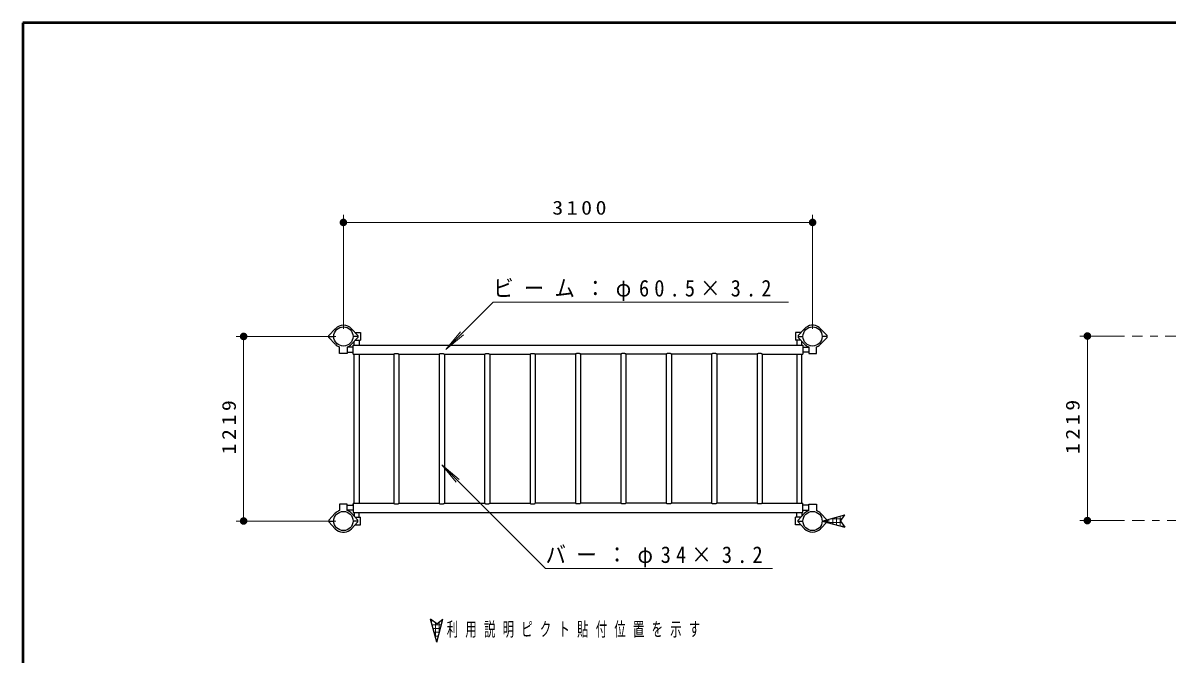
# Model space of a CAD drawing. Units: millimetres on the paper, with parts at other scales. Extents: x -365 to 0, y -54 to 257.
# Drawn here: x -365 to -213.8, y 173.6 to 257 of the extents above; entities that cross this region are included whole.
import ezdxf

# ---------------------------------------------------------------- set-up
doc = ezdxf.new("R2010")
doc.units = ezdxf.units.MM
doc.linetypes.add('USER2', pattern=[6, 3, -1, 1, -1])
doc.layers.add('LY_1', color=7, linetype='Continuous', lineweight=13)
doc.styles.add('ＭＳ ゴシック', font='')
doc.styles.get('ＭＳ ゴシック').set_extended_font_data('MS Gothic')

# ---------------------------------------------------------------- blocks, each defined once
blk = doc.blocks.new('filled_dot')
at = {"color": 0, "linetype": 'Continuous', "lineweight": -2, "const_width": 1.25}
blk.add_lwpolyline([(-0.625, 0, 1), (0.625, 0, 1)], format="xyb", close=True, dxfattribs=at)

msp = doc.modelspace()

# ---------------------------------------------------------------- linework, layer by layer
at = {"layer": 'LY_1', "lineweight": 50}
for p, q in [((-365, 257), (-365, 0)), ((0, 257), (-365, 257))]:
    msp.add_line(p, q, dxfattribs=at)
at = {"layer": 'LY_1'}
for p, q in [((-322.647, 216.582), (-322.647, 231.639)), ((-260.655, 216.582), (-260.655, 231.639)), ((-322.647, 230.639), (-260.655, 230.639)), ((-302.857, 220.109), (-309.092, 213.874)), ((-302.857, 220.109), (-263.857, 220.109)), ((-323.647, 215.582), (-336.831, 215.582)), ((-335.831, 191.198), (-335.831, 215.582)), ((-309.092, 213.874), (-307.164, 216.172)), ((-309.092, 213.874), (-306.794, 215.802)), ((-219.442, 215.638), (-225.344, 215.638)), ((-224.344, 191.254), (-224.344, 215.638)), ((-309.658, 198.632), (-307.73, 196.334)), ((-309.658, 198.632), (-307.36, 196.703)), ((-295.938, 184.912), (-309.658, 198.632)), ((-323.647, 191.198), (-336.831, 191.198)), ((-259, 191.095), (-259, 191.301)), ((-258.646, 191), (-256.838, 191)), ((-258.5, 190.961), (-258.5, 191.435)), ((-258.259, 191.5), (-256.76, 191.5)), ((-258, 190.827), (-258, 191.569)), ((-257.5, 190.693), (-257.5, 191.703)), ((-257, 190.559), (-257, 191.837)), ((-256.5, 191.849), (-256.5, 191.971)), ((-256.5, 190.425), (-256.5, 190.548)), ((-256.393, 192), (-256.387, 192)), ((-219.442, 191.254), (-225.344, 191.254)), ((-256.78, 190.5), (-256.464, 190.5)), ((-295.938, 184.912), (-265.938, 184.912)), ((-311.065, 178), (-310.835, 178)), ((-311, 177.757), (-311, 178.123)), ((-310.931, 177.5), (-309.707, 177.5)), ((-310.797, 177), (-309.841, 177)), ((-310.5, 175.891), (-310.5, 177.75)), ((-310, 176.406), (-310, 177.853)), ((-309.803, 178), (-309.573, 178)), ((-310.663, 176.5), (-309.975, 176.5)), ((-310.529, 176), (-310.109, 176)), ((-310.395, 175.5), (-310.243, 175.5))]:
    msp.add_line(p, q, dxfattribs=at)
at = {"layer": 'LY_1', "lineweight": 25}
for p, q in [((-324.568, 215.709), (-323.715, 216.602)), ((-321.58, 216.602), (-320.727, 215.709)), ((-324.568, 215.455), (-324.568, 215.709)), ((-324.568, 215.582), (-323.917, 215.582)), ((-323.716, 214.563), (-324.568, 215.455)), ((-320.727, 215.455), (-321.579, 214.563)), ((-320.727, 215.582), (-321.377, 215.582)), ((-321.233, 214.436), (-321.233, 214.925)), ((-321.091, 216.09), (-320.404, 216.09)), ((-321.091, 215.074), (-320.404, 215.074)), ((-320.727, 215.709), (-320.727, 215.455)), ((-320.563, 215.074), (-320.563, 214.436)), ((-320.404, 216.09), (-320.404, 215.074)), ((-262.212, 216.09), (-262.899, 216.09)), ((-262.899, 216.09), (-262.899, 215.074)), ((-262.212, 215.074), (-262.899, 215.074)), ((-262.74, 215.074), (-262.74, 214.436)), ((-262.576, 215.582), (-261.925, 215.582)), ((-262.07, 214.436), (-262.07, 214.925)), ((-258.735, 215.582), (-259.385, 215.582)), ((-323.155, 213.339), (-323.155, 214.196)), ((-322.139, 213.339), (-323.155, 213.339)), ((-322.139, 214.196), (-322.139, 213.339)), ((-321.355, 213.229), (-315.991, 213.229)), ((-321.233, 193.551), (-321.233, 213.229)), ((-320.563, 213.229), (-320.563, 193.551)), ((-315.991, 213.229), (-315.991, 193.551)), ((-315.311, 213.229), (-309.991, 213.229)), ((-315.311, 213.229), (-315.311, 193.551)), ((-309.991, 213.229), (-309.991, 193.551)), ((-309.311, 213.229), (-303.991, 213.229)), ((-309.311, 213.229), (-309.311, 193.551)), ((-303.991, 213.229), (-303.991, 193.551)), ((-303.311, 213.229), (-297.991, 213.229)), ((-303.311, 213.229), (-303.311, 193.551)), ((-297.991, 213.229), (-297.991, 193.551)), ((-291.991, 213.229), (-297.311, 213.229)), ((-297.311, 213.229), (-297.311, 193.551)), ((-291.991, 213.229), (-291.991, 193.551)), ((-285.991, 213.229), (-291.311, 213.229)), ((-291.311, 213.229), (-291.311, 193.551)), ((-285.991, 213.229), (-285.991, 193.551)), ((-279.991, 213.229), (-285.311, 213.229)), ((-285.311, 213.229), (-285.311, 193.551)), ((-279.991, 213.229), (-279.991, 193.551)), ((-273.991, 213.229), (-279.311, 213.229)), ((-279.311, 213.229), (-279.311, 193.551)), ((-273.991, 213.229), (-273.991, 193.551)), ((-267.991, 213.229), (-273.311, 213.229)), ((-273.311, 213.229), (-273.311, 193.551)), ((-267.991, 213.229), (-267.991, 193.551)), ((-267.311, 213.229), (-261.948, 213.229)), ((-267.311, 213.229), (-267.311, 193.551)), ((-262.74, 213.229), (-262.74, 193.551)), ((-262.07, 193.551), (-262.07, 213.229)), ((-321.355, 193.551), (-315.991, 193.551)), ((-315.311, 193.551), (-309.991, 193.551)), ((-309.311, 193.551), (-303.991, 193.551)), ((-303.311, 193.551), (-297.991, 193.551)), ((-291.991, 193.551), (-297.311, 193.551)), ((-285.991, 193.551), (-291.311, 193.551)), ((-279.991, 193.551), (-285.311, 193.551)), ((-273.991, 193.551), (-279.311, 193.551)), ((-267.991, 193.551), (-273.311, 193.551)), ((-267.311, 193.551), (-261.948, 193.551)), ((-321.233, 192.344), (-321.233, 191.855)), ((-320.563, 191.706), (-320.563, 192.344)), ((-262.74, 191.706), (-262.74, 192.344)), ((-262.576, 191.325), (-261.724, 192.217)), ((-262.07, 192.344), (-262.07, 191.855)), ((-261.163, 193.442), (-260.147, 193.442)), ((-261.163, 192.584), (-261.163, 193.442)), ((-260.147, 193.442), (-260.147, 192.584)), ((-259.587, 192.217), (-258.735, 191.325)), ((-324.568, 191.198), (-323.917, 191.198)), ((-320.727, 191.198), (-321.377, 191.198)), ((-321.091, 191.706), (-320.404, 191.706)), ((-321.091, 190.69), (-320.404, 190.69)), ((-320.404, 190.69), (-320.404, 191.706)), ((-262.899, 190.69), (-262.899, 191.706)), ((-262.212, 191.706), (-262.899, 191.706)), ((-262.212, 190.69), (-262.899, 190.69)), ((-262.576, 191.071), (-262.576, 191.325)), ((-262.576, 191.198), (-261.925, 191.198)), ((-261.723, 190.179), (-262.576, 191.071)), ((-258.735, 191.071), (-259.588, 190.179)), ((-259.385, 191.198), (-256.385, 192.002)), ((-258.735, 191.198), (-259.385, 191.198)), ((-259.385, 191.198), (-256.385, 190.394)), ((-258.735, 191.325), (-258.735, 191.071)), ((-256.985, 191.198), (-256.385, 192.002)), ((-256.985, 191.198), (-256.385, 190.394)), ((-310.319, 177.615), (-311.123, 178.215)), ((-310.319, 175.215), (-311.123, 178.215)), ((-310.319, 177.615), (-309.515, 178.215)), ((-310.319, 175.215), (-309.515, 178.215))]:
    msp.add_line(p, q, dxfattribs=at)
at = {"layer": 'LY_1', "linetype": 'USER2'}
for p, q in [((-139.048, 215.638), (-218.442, 215.638)), ((-162.801, 191.254), (-218.442, 191.254))]:
    msp.add_line(p, q, dxfattribs=at)
at = {"layer": 'LY_1', "lineweight": 25}
for points in [[(-261.723, 216.602), (-262.576, 215.709), (-262.576, 215.455), (-261.724, 214.563), (-261.626, 214.47), (-261.52, 214.385), (-261.407, 214.311), (-261.288, 214.248), (-261.163, 214.196), (-261.163, 213.339), (-260.147, 213.339), (-260.147, 214.196), (-260.023, 214.248), (-259.904, 214.311), (-259.791, 214.385), (-259.685, 214.47), (-259.587, 214.563), (-258.735, 215.455), (-258.735, 215.709), (-259.588, 216.602), (-259.787, 216.776), (-260.014, 216.912), (-260.262, 217.005), (-260.523, 217.053), (-260.788, 217.053), (-261.049, 217.005), (-261.297, 216.912), (-261.524, 216.776)], [(-321.58, 190.179), (-320.727, 191.071), (-320.727, 191.325), (-321.579, 192.217), (-321.677, 192.311), (-321.783, 192.395), (-321.896, 192.469), (-322.015, 192.532), (-322.139, 192.584), (-322.139, 193.442), (-323.155, 193.442), (-323.155, 192.584), (-323.28, 192.532), (-323.399, 192.469), (-323.512, 192.395), (-323.618, 192.311), (-323.716, 192.217), (-324.568, 191.325), (-324.568, 191.071), (-323.715, 190.179), (-323.516, 190.004), (-323.289, 189.868), (-323.041, 189.775), (-322.78, 189.728), (-322.515, 189.728), (-322.254, 189.775), (-322.006, 189.868), (-321.779, 190.004)]]:
    msp.add_lwpolyline(points, close=True, dxfattribs=at)
for points in [[(-321.355, 214.168), (-322.139, 214.168), (-322.139, 213.497), (-321.355, 213.497)], [(-321.355, 213.229), (-321.355, 214.436), (-261.948, 214.436), (-261.948, 213.229)], [(-315.991, 213.229), (-315.989, 213.242), (-315.98, 213.254), (-315.966, 213.266), (-315.946, 213.278), (-315.921, 213.288), (-315.892, 213.298), (-315.858, 213.306), (-315.821, 213.314), (-315.782, 213.319), (-315.739, 213.323), (-315.696, 213.326), (-315.651, 213.327), (-315.607, 213.326), (-315.563, 213.323), (-315.521, 213.319), (-315.481, 213.314), (-315.445, 213.306), (-315.411, 213.298), (-315.382, 213.288), (-315.357, 213.278), (-315.337, 213.266), (-315.323, 213.254), (-315.314, 213.242), (-315.311, 213.229)], [(-309.991, 213.229), (-309.989, 213.242), (-309.98, 213.254), (-309.966, 213.266), (-309.946, 213.278), (-309.921, 213.288), (-309.892, 213.298), (-309.858, 213.306), (-309.821, 213.314), (-309.782, 213.319), (-309.739, 213.323), (-309.696, 213.326), (-309.651, 213.327), (-309.607, 213.326), (-309.563, 213.323), (-309.521, 213.319), (-309.481, 213.314), (-309.445, 213.306), (-309.411, 213.298), (-309.382, 213.288), (-309.357, 213.278), (-309.337, 213.266), (-309.323, 213.254), (-309.314, 213.242), (-309.311, 213.229)], [(-303.991, 213.229), (-303.989, 213.242), (-303.98, 213.254), (-303.966, 213.266), (-303.946, 213.278), (-303.921, 213.288), (-303.892, 213.298), (-303.858, 213.306), (-303.821, 213.314), (-303.782, 213.319), (-303.739, 213.323), (-303.696, 213.326), (-303.651, 213.327), (-303.607, 213.326), (-303.563, 213.323), (-303.521, 213.319), (-303.481, 213.314), (-303.445, 213.306), (-303.411, 213.298), (-303.382, 213.288), (-303.357, 213.278), (-303.337, 213.266), (-303.323, 213.254), (-303.314, 213.242), (-303.311, 213.229)], [(-297.991, 213.229), (-297.989, 213.242), (-297.98, 213.254), (-297.966, 213.266), (-297.946, 213.278), (-297.921, 213.288), (-297.892, 213.298), (-297.858, 213.306), (-297.821, 213.314), (-297.782, 213.319), (-297.739, 213.323), (-297.696, 213.326), (-297.651, 213.327), (-297.607, 213.326), (-297.563, 213.323), (-297.521, 213.319), (-297.481, 213.314), (-297.445, 213.306), (-297.411, 213.298), (-297.382, 213.288), (-297.357, 213.278), (-297.337, 213.266), (-297.323, 213.254), (-297.314, 213.242), (-297.311, 213.229)], [(-291.311, 213.229), (-291.314, 213.242), (-291.323, 213.254), (-291.337, 213.266), (-291.357, 213.278), (-291.382, 213.288), (-291.411, 213.298), (-291.445, 213.306), (-291.481, 213.314), (-291.521, 213.319), (-291.563, 213.323), (-291.607, 213.326), (-291.651, 213.327), (-291.696, 213.326), (-291.739, 213.323), (-291.782, 213.319), (-291.821, 213.314), (-291.858, 213.306), (-291.892, 213.298), (-291.921, 213.288), (-291.946, 213.278), (-291.966, 213.266), (-291.98, 213.254), (-291.989, 213.242), (-291.991, 213.229)], [(-285.311, 213.229), (-285.314, 213.242), (-285.323, 213.254), (-285.337, 213.266), (-285.357, 213.278), (-285.382, 213.288), (-285.411, 213.298), (-285.445, 213.306), (-285.481, 213.314), (-285.521, 213.319), (-285.563, 213.323), (-285.607, 213.326), (-285.651, 213.327), (-285.696, 213.326), (-285.739, 213.323), (-285.782, 213.319), (-285.821, 213.314), (-285.858, 213.306), (-285.892, 213.298), (-285.921, 213.288), (-285.946, 213.278), (-285.966, 213.266), (-285.98, 213.254), (-285.989, 213.242), (-285.991, 213.229)], [(-279.311, 213.229), (-279.314, 213.242), (-279.323, 213.254), (-279.337, 213.266), (-279.357, 213.278), (-279.382, 213.288), (-279.411, 213.298), (-279.445, 213.306), (-279.481, 213.314), (-279.521, 213.319), (-279.563, 213.323), (-279.607, 213.326), (-279.651, 213.327), (-279.696, 213.326), (-279.739, 213.323), (-279.782, 213.319), (-279.821, 213.314), (-279.858, 213.306), (-279.892, 213.298), (-279.921, 213.288), (-279.946, 213.278), (-279.966, 213.266), (-279.98, 213.254), (-279.989, 213.242), (-279.991, 213.229)], [(-273.311, 213.229), (-273.314, 213.242), (-273.323, 213.254), (-273.337, 213.266), (-273.357, 213.278), (-273.382, 213.288), (-273.411, 213.298), (-273.445, 213.306), (-273.481, 213.314), (-273.521, 213.319), (-273.563, 213.323), (-273.607, 213.326), (-273.651, 213.327), (-273.696, 213.326), (-273.739, 213.323), (-273.782, 213.319), (-273.821, 213.314), (-273.858, 213.306), (-273.892, 213.298), (-273.921, 213.288), (-273.946, 213.278), (-273.966, 213.266), (-273.98, 213.254), (-273.989, 213.242), (-273.991, 213.229)], [(-267.311, 213.229), (-267.314, 213.242), (-267.323, 213.254), (-267.337, 213.266), (-267.357, 213.278), (-267.382, 213.288), (-267.411, 213.298), (-267.445, 213.306), (-267.481, 213.314), (-267.521, 213.319), (-267.563, 213.323), (-267.607, 213.326), (-267.651, 213.327), (-267.696, 213.326), (-267.739, 213.323), (-267.782, 213.319), (-267.821, 213.314), (-267.858, 213.306), (-267.892, 213.298), (-267.921, 213.288), (-267.946, 213.278), (-267.966, 213.266), (-267.98, 213.254), (-267.989, 213.242), (-267.991, 213.229)], [(-261.948, 214.168), (-261.163, 214.168), (-261.163, 213.497), (-261.948, 213.497)], [(-321.355, 193.551), (-321.355, 192.344), (-261.948, 192.344), (-261.948, 193.551)], [(-315.991, 193.551), (-315.989, 193.538), (-315.98, 193.526), (-315.966, 193.514), (-315.946, 193.502), (-315.921, 193.492), (-315.892, 193.482), (-315.858, 193.474), (-315.821, 193.467), (-315.782, 193.461), (-315.739, 193.457), (-315.696, 193.454), (-315.651, 193.454), (-315.607, 193.454), (-315.563, 193.457), (-315.521, 193.461), (-315.481, 193.467), (-315.445, 193.474), (-315.411, 193.482), (-315.382, 193.492), (-315.357, 193.502), (-315.337, 193.514), (-315.323, 193.526), (-315.314, 193.538), (-315.311, 193.551)], [(-309.991, 193.551), (-309.989, 193.538), (-309.98, 193.526), (-309.966, 193.514), (-309.946, 193.502), (-309.921, 193.492), (-309.892, 193.482), (-309.858, 193.474), (-309.821, 193.467), (-309.782, 193.461), (-309.739, 193.457), (-309.696, 193.454), (-309.651, 193.454), (-309.607, 193.454), (-309.563, 193.457), (-309.521, 193.461), (-309.481, 193.467), (-309.445, 193.474), (-309.411, 193.482), (-309.382, 193.492), (-309.357, 193.502), (-309.337, 193.514), (-309.323, 193.526), (-309.314, 193.538), (-309.311, 193.551)], [(-303.991, 193.551), (-303.989, 193.538), (-303.98, 193.526), (-303.966, 193.514), (-303.946, 193.502), (-303.921, 193.492), (-303.892, 193.482), (-303.858, 193.474), (-303.821, 193.467), (-303.782, 193.461), (-303.739, 193.457), (-303.696, 193.454), (-303.651, 193.454), (-303.607, 193.454), (-303.563, 193.457), (-303.521, 193.461), (-303.481, 193.467), (-303.445, 193.474), (-303.411, 193.482), (-303.382, 193.492), (-303.357, 193.502), (-303.337, 193.514), (-303.323, 193.526), (-303.314, 193.538), (-303.311, 193.551)], [(-297.991, 193.551), (-297.989, 193.538), (-297.98, 193.526), (-297.966, 193.514), (-297.946, 193.502), (-297.921, 193.492), (-297.892, 193.482), (-297.858, 193.474), (-297.821, 193.467), (-297.782, 193.461), (-297.739, 193.457), (-297.696, 193.454), (-297.651, 193.454), (-297.607, 193.454), (-297.563, 193.457), (-297.521, 193.461), (-297.481, 193.467), (-297.445, 193.474), (-297.411, 193.482), (-297.382, 193.492), (-297.357, 193.502), (-297.337, 193.514), (-297.323, 193.526), (-297.314, 193.538), (-297.311, 193.551)], [(-291.311, 193.551), (-291.314, 193.538), (-291.323, 193.526), (-291.337, 193.514), (-291.357, 193.502), (-291.382, 193.492), (-291.411, 193.482), (-291.445, 193.474), (-291.481, 193.467), (-291.521, 193.461), (-291.563, 193.457), (-291.607, 193.454), (-291.651, 193.454), (-291.696, 193.454), (-291.739, 193.457), (-291.782, 193.461), (-291.821, 193.467), (-291.858, 193.474), (-291.892, 193.482), (-291.921, 193.492), (-291.946, 193.502), (-291.966, 193.514), (-291.98, 193.526), (-291.989, 193.538), (-291.991, 193.551)], [(-285.311, 193.551), (-285.314, 193.538), (-285.323, 193.526), (-285.337, 193.514), (-285.357, 193.502), (-285.382, 193.492), (-285.411, 193.482), (-285.445, 193.474), (-285.481, 193.467), (-285.521, 193.461), (-285.563, 193.457), (-285.607, 193.454), (-285.651, 193.454), (-285.696, 193.454), (-285.739, 193.457), (-285.782, 193.461), (-285.821, 193.467), (-285.858, 193.474), (-285.892, 193.482), (-285.921, 193.492), (-285.946, 193.502), (-285.966, 193.514), (-285.98, 193.526), (-285.989, 193.538), (-285.991, 193.551)], [(-279.311, 193.551), (-279.314, 193.538), (-279.323, 193.526), (-279.337, 193.514), (-279.357, 193.502), (-279.382, 193.492), (-279.411, 193.482), (-279.445, 193.474), (-279.481, 193.467), (-279.521, 193.461), (-279.563, 193.457), (-279.607, 193.454), (-279.651, 193.454), (-279.696, 193.454), (-279.739, 193.457), (-279.782, 193.461), (-279.821, 193.467), (-279.858, 193.474), (-279.892, 193.482), (-279.921, 193.492), (-279.946, 193.502), (-279.966, 193.514), (-279.98, 193.526), (-279.989, 193.538), (-279.991, 193.551)], [(-273.311, 193.551), (-273.314, 193.538), (-273.323, 193.526), (-273.337, 193.514), (-273.357, 193.502), (-273.382, 193.492), (-273.411, 193.482), (-273.445, 193.474), (-273.481, 193.467), (-273.521, 193.461), (-273.563, 193.457), (-273.607, 193.454), (-273.651, 193.454), (-273.696, 193.454), (-273.739, 193.457), (-273.782, 193.461), (-273.821, 193.467), (-273.858, 193.474), (-273.892, 193.482), (-273.921, 193.492), (-273.946, 193.502), (-273.966, 193.514), (-273.98, 193.526), (-273.989, 193.538), (-273.991, 193.551)], [(-267.311, 193.551), (-267.314, 193.538), (-267.323, 193.526), (-267.337, 193.514), (-267.357, 193.502), (-267.382, 193.492), (-267.411, 193.482), (-267.445, 193.474), (-267.481, 193.467), (-267.521, 193.461), (-267.563, 193.457), (-267.607, 193.454), (-267.651, 193.454), (-267.696, 193.454), (-267.739, 193.457), (-267.782, 193.461), (-267.821, 193.467), (-267.858, 193.474), (-267.892, 193.482), (-267.921, 193.492), (-267.946, 193.502), (-267.966, 193.514), (-267.98, 193.526), (-267.989, 193.538), (-267.991, 193.551)], [(-321.355, 192.612), (-322.139, 192.612), (-322.139, 193.283), (-321.355, 193.283)], [(-321.355, 193.28), (-321.471, 193.28), (-321.471, 193.283)], [(-261.948, 192.612), (-261.163, 192.612), (-261.163, 193.283), (-261.948, 193.283)]]:
    msp.add_lwpolyline(points, dxfattribs=at)
for centre in [(-322.647, 215.582), (-260.655, 215.582), (-322.647, 191.198), (-260.655, 191.198)]:
    msp.add_circle(centre, 1.27, dxfattribs=at)
for centre, start, end in [((-322.647, 215.582), 43.66867, 136.33133), ((-322.647, 215.582), 223.66317, 249.874), ((-322.647, 215.582), 290.126, 316.33683), ((-260.655, 191.198), 110.126, 136.33683), ((-260.655, 191.198), 43.66317, 69.874), ((-260.655, 191.198), 223.66867, 316.33133)]:
    msp.add_arc(centre, 1.476, start, end, dxfattribs=at)

# ---------------------------------------------------------------- block references
at = {"layer": 'LY_1', "xscale": 0.4, "yscale": 0.4}
msp.add_blockref('filled_dot', (-322.647, 230.639), dxfattribs=at)
for p, rotation in [((-260.655, 230.639), 180), ((-335.831, 215.582), 270), ((-224.344, 215.638), 270), ((-335.831, 191.198), 90), ((-224.344, 191.254), 90)]:
    msp.add_blockref('filled_dot', p, dxfattribs=dict(at, rotation=rotation))

# ---------------------------------------------------------------- texts
at = {"layer": 'LY_1', "style": 'ＭＳ ゴシック'}
for s, insert, char_height, attachment_point in [('\\T1.33;\\W1.15;3100', (-291.23, 231.639), 1.833, 8), ('\\T1.5;\\W0.9;ビーム：φ60.5×3.2', (-302.857, 220.259), 2.199, 7), ('\\T1.5;\\W0.9;バー：φ34×3.2', (-295.938, 185.062), 2.199, 7), ('\\T1.64;\\W0.6;利用説明ピクト貼付位置を示す', (-308.989, 176.801), 1.833, 4)]:
    msp.add_mtext(s, dxfattribs=dict(at, insert=insert, char_height=char_height, attachment_point=attachment_point))
at = {"layer": 'LY_1', "char_height": 1.833, "attachment_point": 8, "rotation": 90, "style": 'ＭＳ ゴシック'}
for insert in [(-336.831, 203.811), (-225.344, 203.867)]:
    msp.add_mtext('\\T1.33;\\W1.15;1219', dxfattribs=dict(at, insert=insert))

doc.saveas('drawing.dxf')
